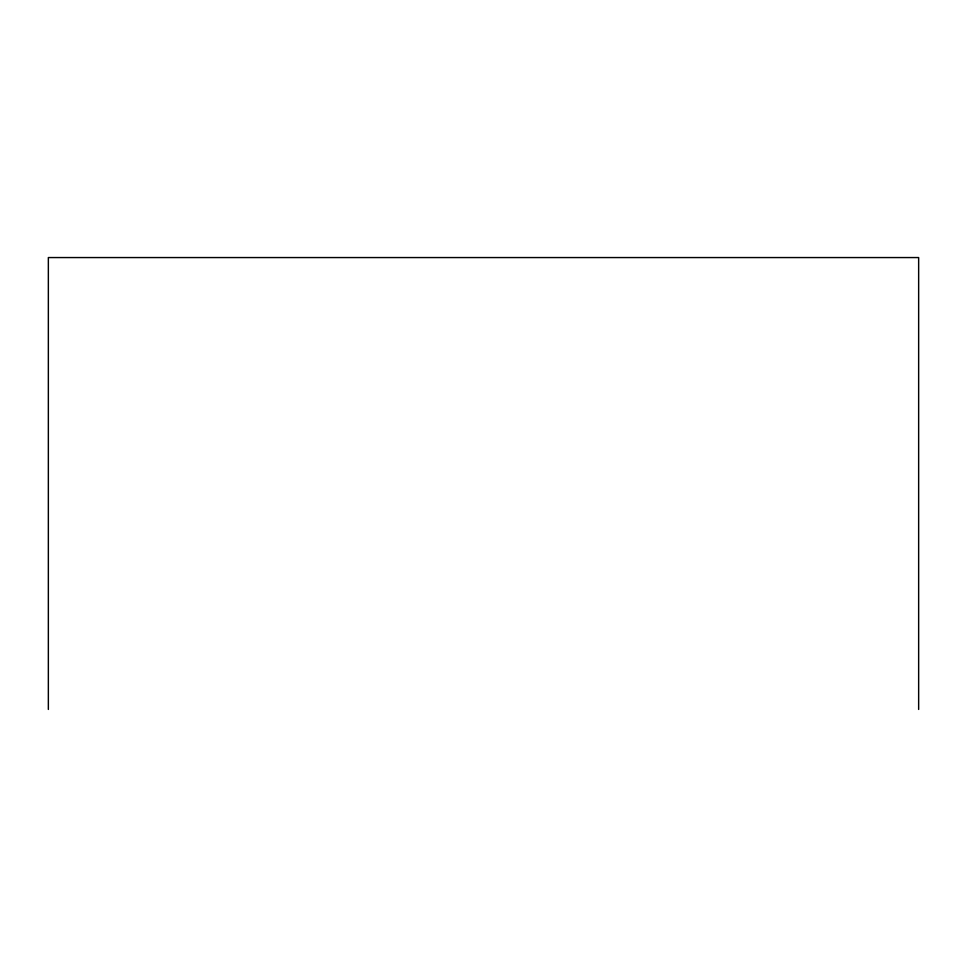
<?xml version="1.0" encoding="UTF-8"?>
<svg xmlns="http://www.w3.org/2000/svg" width="967" height="967" viewBox="0 0 967 967"><rect width="100%" height="100%" fill="white"/><g stroke="black" fill="none" stroke-linecap="round" stroke-linejoin="round"><path stroke-width="1.45" d="M918.65 709.44L918.65 257.56L48.35 257.56L48.35 709.44"/></g></svg>
